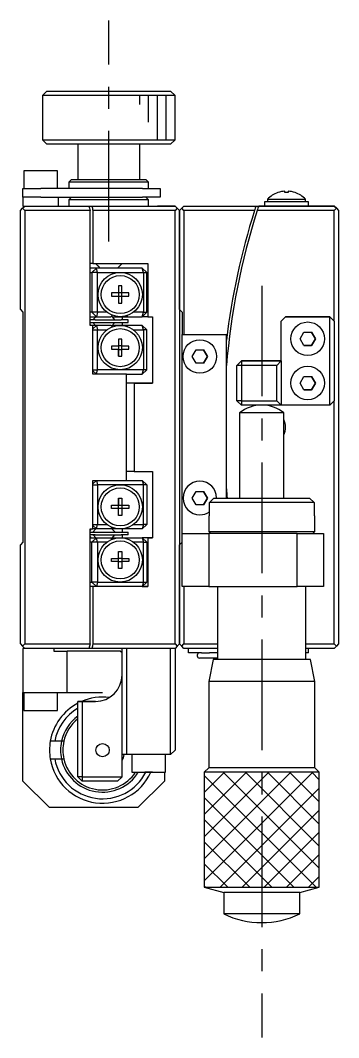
# Model space of a CAD drawing. Extents: x -13 to 402, y -21 to 235.
# Drawn here: x 55.1 to 91.1, y 69.4 to 184.4 of the extents above; entities that cross this region are included whole.
import ezdxf

# ---------------------------------------------------------------- set-up
doc = ezdxf.new("R2010")
doc.units = 0
doc.header["$LTSCALE"] = 10
doc.linetypes.add('CENTER', pattern=[2, 1.25, -0.25, 0.25, -0.25])
doc.layers.get('0').update_dxf_attribs({"linetype": 'CONTINUOUS'})
doc.layers.add('CENTER', color=1, linetype='CENTER')

msp = doc.modelspace()

# ---------------------------------------------------------------- linework, layer by layer
at = {"color": 7, "linetype": 'CONTINUOUS'}
for p, q in [((58.116162, 176.410125), (57.616162, 175.910125)), ((58.116162, 176.410125), (72.116162, 176.410125)), ((58.116162, 176.410125), (65.116162, 176.410125)), ((65.116162, 176.410125), (72.116162, 176.410125)), ((72.616162, 175.910125), (72.116162, 176.410125)), ((72.616162, 175.910125), (57.616162, 175.910125)), ((57.616162, 175.910125), (57.616162, 170.910125)), ((72.616162, 170.910125), (72.616162, 175.910125)), ((57.616162, 170.910125), (72.616162, 170.910125)), ((57.616162, 170.910125), (58.116162, 170.410125)), ((72.116162, 170.410125), (58.116162, 170.410125)), ((61.616162, 170.410125), (61.616162, 166.410125)), ((68.616162, 166.410125), (68.616162, 170.410125)), ((72.116162, 170.410125), (72.616162, 170.910125)), ((59.316162, 167.410125), (55.516162, 167.410125)), ((55.516162, 167.410125), (55.516162, 165.410125)), ((59.316162, 165.410125), (59.316162, 167.410125)), ((60.916162, 166.410125), (60.616162, 166.110125)), ((69.616162, 166.110125), (60.616162, 166.110125)), ((60.616162, 166.110125), (60.616162, 165.410125)), ((60.916162, 166.410125), (69.316162, 166.410125)), ((60.916162, 166.410125), (61.616162, 166.410125)), ((68.717241, 166.410125), (69.316162, 166.410125)), ((69.616162, 166.110125), (69.316162, 166.410125)), ((69.616162, 165.410125), (69.616162, 166.110125)), ((55.416162, 164.410125), (55.416162, 165.410125)), ((55.416162, 165.410125), (57.416162, 165.410125)), ((68.916162, 165.410125), (57.416162, 165.410125)), ((68.916162, 165.410125), (70.916162, 165.410125)), ((70.916162, 165.410125), (70.916162, 164.410125)), ((84.242774, 164.942106), (84.239353, 164.946645)), ((85.036162, 164.942106), (85.036162, 165.099306)), ((85.396162, 164.942106), (85.036162, 164.942106)), ((85.396162, 165.099306), (85.396162, 164.942106)), ((86.192971, 164.946645), (86.189551, 164.942106)), ((55.366162, 163.160125), (55.616162, 163.410125)), ((57.416162, 164.410125), (55.416162, 164.410125)), ((55.416162, 164.410125), (55.416162, 163.410125)), ((55.416162, 163.410125), (55.616162, 163.410125)), ((55.616162, 163.410125), (62.886021, 163.410125)), ((57.416162, 164.410125), (68.916162, 164.410125)), ((59.416162, 163.410125), (59.416162, 164.410125)), ((60.916162, 164.410125), (60.616162, 164.110125)), ((69.616162, 164.110125), (60.616162, 164.110125)), ((60.616162, 164.110125), (60.616162, 163.410125)), ((62.886021, 163.410125), (63.195622, 163.410125)), ((63.195622, 163.410125), (72.616162, 163.410125)), ((70.916162, 164.410125), (68.916162, 164.410125)), ((69.616162, 164.110125), (69.316162, 164.410125)), ((69.616162, 163.410125), (69.616162, 164.110125)), ((72.616162, 163.410125), (70.616157, 163.410125)), ((72.616162, 163.410125), (72.866162, 163.160125)), ((72.866162, 163.160125), (72.616162, 163.410125)), ((73.366162, 163.160125), (73.616162, 163.410125)), ((73.616162, 163.410125), (81.755384, 163.410125)), ((81.755384, 163.410125), (82.070721, 163.410125)), ((82.070721, 163.410125), (90.616162, 163.410125)), ((88.405484, 163.410125), (82.070721, 163.410125)), ((87.716162, 163.910125), (82.716162, 163.910125)), ((82.716162, 163.910125), (82.716162, 163.410125)), ((83.066162, 164.202373), (87.366162, 164.202373)), ((83.066162, 164.202373), (83.066162, 163.910125)), ((87.366162, 163.910125), (87.366162, 164.202373)), ((87.716162, 163.410125), (87.716162, 163.910125)), ((87.907239, 163.410125), (88.936037, 163.410125)), ((88.936037, 163.410125), (87.907239, 163.410125)), ((87.907239, 163.410125), (88.405484, 163.410125)), ((88.405484, 163.410125), (87.907239, 163.410125)), ((88.936037, 163.410125), (88.405484, 163.410125)), ((88.405484, 163.410125), (88.936037, 163.410125)), ((90.616162, 163.410125), (88.405484, 163.410125)), ((90.616162, 163.410125), (90.866162, 163.160125)), ((90.866162, 163.160125), (90.616162, 163.410125)), ((55.116162, 162.910125), (55.366162, 163.160125)), ((55.116162, 151.710125), (55.116162, 162.910125)), ((55.616162, 162.910125), (55.366162, 163.160125)), ((63.014705, 162.910125), (55.616162, 162.910125)), ((55.616162, 162.910125), (55.616162, 113.910125)), ((63.014705, 149.910125), (63.014705, 162.910125)), ((72.616162, 162.910125), (63.324722, 162.910125)), ((63.324722, 162.910125), (63.324722, 156.910125)), ((72.866162, 163.160125), (72.616162, 162.910125)), ((72.616162, 113.910125), (72.616162, 162.910125)), ((72.866162, 163.160125), (73.116162, 162.910125)), ((73.116162, 162.910125), (72.866162, 163.160125)), ((73.116162, 162.910125), (73.366162, 163.160125)), ((73.116162, 151.710125), (73.116162, 162.910125)), ((73.116162, 162.910125), (73.116162, 151.710125)), ((73.616162, 162.910125), (73.366162, 163.160125)), ((81.595584, 162.910125), (73.616162, 162.910125)), ((73.616162, 162.910125), (73.616162, 148.910125)), ((90.616162, 162.910125), (81.910269, 162.910125)), ((90.866162, 163.160125), (90.616162, 162.910125)), ((90.616162, 150.410125), (90.616162, 162.910125)), ((90.866162, 163.160125), (91.116162, 162.910125)), ((90.866162, 163.160125), (91.116162, 162.910125)), ((91.116162, 162.910125), (91.116162, 113.910125)), ((63.324722, 156.910125), (63.014705, 156.910125)), ((63.71176, 156.410125), (63.014705, 156.410125)), ((63.198949, 155.910125), (63.71176, 156.410125)), ((63.324722, 156.910125), (69.53938, 156.910125)), ((63.617554, 156.908734), (63.866162, 156.660125)), ((68.883131, 156.410125), (63.71176, 156.410125)), ((63.826034, 155.910125), (63.71176, 156.410125)), ((63.866162, 156.660125), (64.116162, 156.410125)), ((66.116162, 156.410125), (66.366162, 156.660125)), ((66.125324, 156.410125), (66.125324, 156.419287)), ((66.366162, 156.660125), (66.614771, 156.908734)), ((69.040767, 155.910125), (68.883131, 156.410125)), ((68.883131, 156.410125), (69.406899, 155.910125)), ((69.53938, 156.910125), (69.53938, 150.910125)), ((63.014705, 155.910125), (63.198949, 155.910125)), ((63.826034, 155.910125), (63.198949, 155.910125)), ((63.198949, 155.910125), (63.198949, 151.410125)), ((63.826034, 151.410125), (63.826034, 155.910125)), ((63.826034, 155.910125), (66.416162, 155.910125)), ((66.416162, 155.910125), (69.040767, 155.910125)), ((69.040767, 155.910125), (69.040767, 151.410125)), ((69.040767, 155.910125), (69.406899, 155.910125)), ((69.406899, 151.410125), (69.406899, 155.910125)), ((66.596162, 154.383514), (66.236162, 154.383514)), ((66.236162, 154.383514), (66.236162, 153.590125)), ((66.596162, 153.590125), (66.596162, 154.383514)), ((66.236162, 153.590125), (65.442774, 153.590125)), ((65.442774, 153.590125), (65.442774, 153.230125)), ((65.442774, 153.230125), (66.236162, 153.230125)), ((66.220427, 153.590125), (66.220427, 153.230125)), ((66.596162, 153.60586), (66.236162, 153.60586)), ((66.236162, 153.230125), (66.236162, 152.436737)), ((66.236162, 153.21439), (66.596162, 153.21439)), ((67.389551, 153.590125), (66.596162, 153.590125)), ((66.596162, 153.230125), (67.389551, 153.230125)), ((66.596162, 152.436737), (66.596162, 153.230125)), ((66.611897, 153.230125), (66.611897, 153.590125)), ((67.389551, 153.230125), (67.389551, 153.590125)), ((66.236162, 152.436737), (66.596162, 152.436737)), ((55.116162, 151.710125), (55.416162, 151.410125)), ((55.416162, 151.410125), (55.416162, 125.410125)), ((63.107453, 150.910087), (63.014665, 150.807962)), ((63.198949, 151.410125), (63.014705, 151.410125)), ((63.014705, 150.910125), (63.71176, 150.910125)), ((63.71176, 150.910125), (63.198949, 151.410125)), ((63.826034, 151.410125), (63.198949, 151.410125)), ((63.66351, 150.910125), (63.339846, 150.581469)), ((63.826034, 151.410125), (63.71176, 150.910125)), ((63.71176, 150.910125), (65.349885, 150.910125)), ((64.916162, 151.410125), (63.826034, 151.410125)), ((65.349885, 150.910125), (65.551074, 151.065333)), ((65.540164, 150.910084), (65.460812, 150.995451)), ((65.510854, 150.910125), (66.416162, 150.910125)), ((65.816514, 150.560128), (65.540164, 150.910084)), ((66.416162, 150.910125), (67.240938, 150.910125)), ((66.616162, 150.910125), (66.616162, 150.560125)), ((67.154715, 151.022406), (67.240938, 150.910125)), ((67.240938, 150.910125), (68.883131, 150.910125)), ((69.040767, 151.410125), (67.916162, 151.410125)), ((68.883131, 150.910125), (69.406899, 151.410125)), ((68.883131, 150.910125), (69.040767, 151.410125)), ((69.53938, 150.910125), (68.883131, 150.910125)), ((69.040767, 151.410125), (69.406899, 151.410125)), ((69.53938, 150.910125), (70.058597, 150.910125)), ((70.058597, 150.910125), (70.058597, 143.410125)), ((73.116162, 151.710125), (73.416162, 151.410125)), ((73.116162, 151.710125), (73.116162, 125.110125)), ((73.416162, 151.410125), (73.416162, 148.910125)), ((85.116162, 150.910125), (84.616162, 150.410125)), ((84.616162, 150.410125), (85.116162, 150.910125)), ((90.116162, 150.910125), (85.116162, 150.910125)), ((85.116162, 150.910125), (90.116162, 150.910125)), ((90.116162, 140.910125), (90.116162, 150.910125)), ((90.616162, 150.410125), (90.116162, 150.910125)), ((90.116162, 150.910125), (90.616162, 150.410125)), ((63.578529, 150.560125), (63.014705, 150.560125)), ((63.014705, 150.260125), (63.578529, 150.260125)), ((63.014705, 150.034846), (63.138213, 149.910125)), ((63.324722, 149.910125), (63.014705, 149.910125)), ((63.33985, 150.581472), (63.321475, 150.560154)), ((63.324714, 149.532764), (63.71176, 149.910125)), ((63.71176, 149.910125), (63.324722, 149.910125)), ((63.324722, 144.410125), (63.324722, 149.910125)), ((63.332722, 150.260123), (63.609072, 149.910166)), ((63.578529, 150.560125), (66.518463, 150.560125)), ((63.578529, 150.260125), (66.518463, 150.260125)), ((63.71176, 149.910125), (63.826034, 149.410125)), ((65.349885, 149.910125), (63.71176, 149.910125)), ((65.551074, 149.754917), (65.349885, 149.910125)), ((65.427159, 149.850654), (65.809389, 150.238781)), ((66.416162, 149.910125), (65.485726, 149.910125)), ((65.809386, 150.238778), (65.827761, 150.260097)), ((67.240938, 149.910125), (66.416162, 149.910125)), ((67.319095, 150.560125), (66.518463, 150.560125)), ((66.518463, 150.260125), (67.319095, 150.260125)), ((66.616162, 150.260125), (66.616162, 149.910125)), ((67.240938, 149.910125), (67.154715, 149.797844)), ((68.883131, 149.910125), (67.240938, 149.910125)), ((67.319095, 150.260125), (67.319095, 150.560125)), ((69.040767, 149.410125), (68.883131, 149.910125)), ((69.406899, 149.410125), (68.883131, 149.910125)), ((84.616162, 145.910125), (84.616162, 150.410125)), ((90.616162, 150.410125), (90.616162, 141.410125)), ((63.324722, 149.410125), (63.826034, 149.410125)), ((63.826034, 144.910125), (63.826034, 149.410125)), ((63.826034, 149.410125), (64.916162, 149.410125)), ((66.596162, 148.383514), (66.236162, 148.383514)), ((66.236162, 148.383514), (66.236162, 147.590125)), ((66.236162, 148.383514), (66.236162, 147.60586)), ((66.596162, 147.590125), (66.596162, 148.383514)), ((67.916162, 149.410125), (69.040767, 149.410125)), ((69.040767, 149.410125), (69.040767, 144.910125)), ((69.406899, 149.410125), (69.040767, 149.410125)), ((69.406899, 144.910125), (69.406899, 149.410125)), ((73.416162, 148.910125), (78.416162, 148.910125)), ((73.416162, 126.410125), (73.416162, 148.910125)), ((78.416162, 130.410125), (78.416162, 148.910125)), ((86.750137, 148.410125), (87.18315, 149.160125)), ((87.18315, 147.660125), (86.750137, 148.410125)), ((87.18315, 149.160125), (88.049175, 149.160125)), ((88.049175, 149.160125), (88.482188, 148.410125)), ((88.482188, 148.410125), (88.049175, 149.160125)), ((88.482188, 148.410125), (88.049175, 147.660125)), ((88.049175, 147.660125), (88.482188, 148.410125)), ((66.236162, 147.590125), (65.442774, 147.590125)), ((65.442774, 147.590125), (65.442774, 147.230125)), ((65.442774, 147.230125), (66.236162, 147.230125)), ((66.220427, 147.590125), (66.220427, 147.230125)), ((66.236162, 147.60586), (66.236162, 147.590125)), ((66.596162, 147.60586), (66.236162, 147.60586)), ((66.236162, 147.230125), (66.236162, 146.436737)), ((66.236162, 147.230125), (66.236162, 147.21439)), ((66.236162, 146.436737), (66.236162, 147.21439)), ((66.236162, 147.21439), (66.596162, 147.21439)), ((67.389551, 147.590125), (66.596162, 147.590125)), ((66.596162, 147.230125), (67.389551, 147.230125)), ((66.596162, 146.436737), (66.596162, 147.230125)), ((66.611897, 147.230125), (66.611897, 147.590125)), ((67.389551, 147.230125), (67.389551, 147.590125)), ((88.049175, 147.660125), (87.18315, 147.660125)), ((87.18315, 147.660125), (88.049175, 147.660125)), ((66.236162, 146.436737), (66.596162, 146.436737)), ((74.550137, 146.410125), (74.98315, 147.160125)), ((74.98315, 145.660125), (74.550137, 146.410125)), ((74.98315, 147.160125), (75.849175, 147.160125)), ((75.849175, 147.160125), (76.282188, 146.410125)), ((76.282188, 146.410125), (75.849175, 147.160125)), ((76.282188, 146.410125), (75.849175, 145.660125)), ((75.849175, 145.660125), (76.282188, 146.410125)), ((63.324722, 144.910125), (63.826034, 144.910125)), ((63.71176, 144.410125), (63.826034, 144.910125)), ((66.416162, 144.910125), (63.826034, 144.910125)), ((69.040767, 144.910125), (66.416162, 144.910125)), ((68.883131, 144.410125), (69.040767, 144.910125)), ((69.406899, 144.910125), (68.883131, 144.410125)), ((69.406899, 144.910125), (69.040767, 144.910125)), ((75.849175, 145.660125), (74.98315, 145.660125)), ((80.116162, 145.910125), (79.616162, 145.410125)), ((79.616162, 145.410125), (80.116162, 145.910125)), ((80.116162, 145.410125), (79.616162, 145.410125)), ((79.616162, 141.410125), (79.616162, 145.410125)), ((80.116162, 145.910125), (84.616162, 145.910125)), ((80.116162, 145.910125), (80.116162, 145.410125)), ((81.616162, 145.910125), (80.116162, 145.910125)), ((84.116162, 145.410125), (80.116162, 145.410125)), ((80.116162, 145.410125), (80.116162, 141.410125)), ((84.616162, 145.910125), (81.616162, 145.910125)), ((82.416162, 145.910125), (81.666162, 145.910125)), ((83.166162, 145.910125), (81.666162, 145.910125)), ((83.166162, 145.910125), (82.416162, 145.910125)), ((84.616162, 145.910125), (84.116162, 145.410125)), ((84.116162, 141.410125), (84.116162, 145.410125)), ((84.616162, 145.910125), (84.616162, 140.910125)), ((63.71176, 144.410125), (63.324714, 144.787486)), ((67.116162, 144.410125), (63.324722, 144.410125)), ((67.116162, 144.410125), (68.883131, 144.410125)), ((67.116162, 132.410125), (67.116162, 144.410125)), ((86.750137, 143.410125), (87.18315, 144.160125)), ((87.18315, 144.160125), (88.049175, 144.160125)), ((88.049175, 144.160125), (88.482188, 143.410125)), ((88.482188, 143.410125), (88.049175, 144.160125)), ((70.058597, 143.410125), (67.116162, 143.410125)), ((67.983018, 143.410125), (67.116162, 143.410125)), ((67.983018, 143.410125), (67.116162, 143.410125)), ((67.983018, 143.410125), (67.983018, 133.410125)), ((70.058597, 143.410125), (67.983018, 143.410125)), ((67.983018, 143.410125), (70.058597, 143.410125)), ((87.18315, 142.660125), (86.750137, 143.410125)), ((88.049175, 142.660125), (87.18315, 142.660125)), ((87.18315, 142.660125), (88.049175, 142.660125)), ((88.482188, 143.410125), (88.049175, 142.660125)), ((88.049175, 142.660125), (88.482188, 143.410125)), ((80.116162, 141.410125), (79.616162, 141.410125)), ((79.616162, 141.410125), (80.116162, 140.910125)), ((80.116162, 141.410125), (84.116162, 141.410125)), ((80.116162, 141.410125), (80.116162, 140.910125)), ((84.616162, 140.910125), (80.116162, 140.910125)), ((84.616162, 140.910125), (84.116162, 141.410125)), ((90.116162, 140.910125), (84.616162, 140.910125)), ((90.616162, 141.410125), (90.116162, 140.910125)), ((90.616162, 113.910125), (90.616162, 141.410125)), ((84.916158, 140.032616), (79.916166, 140.032616)), ((79.916166, 140.032616), (79.916166, 130.410125)), ((84.916158, 130.410125), (84.916158, 140.032616)), ((67.983018, 133.410125), (67.116162, 133.410125)), ((67.983018, 133.410125), (70.058597, 133.410125)), ((70.058597, 133.410125), (70.058597, 125.910125)), ((63.71176, 132.410125), (63.324714, 132.032764)), ((63.324722, 126.910125), (63.324722, 132.410125)), ((63.324722, 132.410125), (67.116162, 132.410125)), ((63.71176, 132.410125), (63.826034, 131.910125)), ((67.116162, 132.410125), (68.883131, 132.410125)), ((68.883131, 132.410125), (69.040767, 131.910125)), ((69.406899, 131.910125), (68.883131, 132.410125)), ((63.324722, 131.910125), (63.826034, 131.910125)), ((63.826034, 131.910125), (63.826034, 127.410125)), ((66.416162, 131.910125), (63.826034, 131.910125)), ((69.040767, 131.910125), (66.416162, 131.910125)), ((69.406899, 131.910125), (69.040767, 131.910125)), ((69.040767, 127.410125), (69.040767, 131.910125)), ((69.406899, 131.910125), (69.406899, 127.410125)), ((74.550137, 130.410125), (74.98315, 131.160125)), ((74.98315, 131.160125), (75.849175, 131.160125)), ((75.849175, 131.160125), (76.282188, 130.410125)), ((76.282188, 130.410125), (75.849175, 131.160125)), ((66.236162, 130.383514), (66.596162, 130.383514)), ((66.236162, 129.590125), (66.236162, 130.383514)), ((66.236162, 130.383514), (66.236162, 129.60586)), ((66.596162, 130.383514), (66.596162, 129.590125)), ((74.98315, 129.660125), (74.550137, 130.410125)), ((76.282188, 130.410125), (75.849175, 129.660125)), ((75.849175, 129.660125), (76.282188, 130.410125)), ((76.500082, 129.910125), (77.007835, 130.410125)), ((77.007835, 130.410125), (87.824489, 130.410125)), ((87.824489, 130.410125), (88.332242, 129.910125)), ((65.442774, 129.590125), (66.236162, 129.590125)), ((65.442774, 129.230125), (65.442774, 129.590125)), ((66.236162, 129.230125), (65.442774, 129.230125)), ((66.220427, 129.230125), (66.220427, 129.590125)), ((66.236162, 129.590125), (66.236162, 129.60586)), ((66.236162, 129.60586), (66.596162, 129.60586)), ((66.236162, 128.436737), (66.236162, 129.230125)), ((66.236162, 129.21439), (66.236162, 129.230125)), ((66.236162, 128.436737), (66.236162, 129.21439)), ((66.596162, 129.21439), (66.236162, 129.21439)), ((66.596162, 129.590125), (67.389551, 129.590125)), ((66.596162, 129.230125), (66.596162, 128.436737)), ((67.389551, 129.230125), (66.596162, 129.230125)), ((66.611897, 129.590125), (66.611897, 129.230125)), ((67.389551, 129.590125), (67.389551, 129.230125)), ((75.849175, 129.660125), (74.98315, 129.660125)), ((88.332242, 129.910125), (76.500082, 129.910125)), ((76.500082, 128.410125), (76.500082, 129.910125)), ((88.332242, 129.910125), (88.332242, 128.410125)), ((66.596162, 128.436737), (66.236162, 128.436737)), ((76.416162, 128.410125), (76.500082, 128.410125)), ((76.416162, 128.410125), (76.416162, 126.610125)), ((88.332242, 128.410125), (88.416162, 128.410125)), ((88.416162, 126.610125), (88.416162, 128.410125)), ((63.014705, 126.910125), (63.324722, 126.910125)), ((63.014705, 113.910125), (63.014705, 126.910125)), ((63.138213, 126.910125), (63.014705, 126.785404)), ((63.014705, 126.560125), (63.578529, 126.560125)), ((63.324714, 127.287486), (63.71176, 126.910125)), ((63.324722, 127.410125), (63.826034, 127.410125)), ((63.71176, 126.910125), (63.324722, 126.910125)), ((63.609085, 126.910099), (63.332733, 126.560146)), ((63.578529, 126.560125), (66.518463, 126.560125)), ((63.71176, 126.910125), (63.826034, 127.410125)), ((65.349885, 126.910125), (63.71176, 126.910125)), ((63.826034, 127.410125), (64.916162, 127.410125)), ((65.551074, 127.065333), (65.349885, 126.910125)), ((65.809389, 126.581469), (65.427159, 126.969596)), ((66.416162, 126.910125), (65.485726, 126.910125)), ((65.827758, 126.560158), (65.809396, 126.581462)), ((67.240938, 126.910125), (66.416162, 126.910125)), ((66.518463, 126.560125), (67.319095, 126.560125)), ((66.616162, 126.910125), (66.616162, 126.560125)), ((67.240938, 126.910125), (67.154715, 127.022406)), ((68.883131, 126.910125), (67.240938, 126.910125)), ((67.319095, 126.260125), (67.319095, 126.560125)), ((67.916162, 127.410125), (69.040767, 127.410125)), ((69.406899, 127.410125), (68.883131, 126.910125)), ((69.040767, 127.410125), (68.883131, 126.910125)), ((69.406899, 127.410125), (69.040767, 127.410125)), ((76.416162, 126.610125), (88.416162, 126.610125)), ((76.416162, 126.610125), (76.616162, 126.410125)), ((88.216162, 126.410125), (88.416162, 126.610125)), ((55.416162, 125.410125), (55.116162, 125.110125)), ((63.014677, 126.012275), (63.107441, 125.910175)), ((63.578529, 126.260125), (63.014705, 126.260125)), ((63.014705, 125.910125), (63.71176, 125.910125)), ((63.198949, 125.410125), (63.014705, 125.410125)), ((63.71176, 125.910125), (63.198949, 125.410125)), ((63.826034, 125.410125), (63.198949, 125.410125)), ((63.198949, 120.910125), (63.198949, 125.410125)), ((63.321478, 126.260092), (63.33984, 126.238788)), ((63.339846, 126.238781), (63.66351, 125.910125)), ((63.578529, 126.260125), (66.518463, 126.260125)), ((63.826034, 125.410125), (63.71176, 125.910125)), ((63.71176, 125.910125), (65.349885, 125.910125)), ((63.826034, 125.410125), (63.826034, 120.910125)), ((64.916162, 125.410125), (63.826034, 125.410125)), ((65.349885, 125.910125), (65.551074, 125.754917)), ((65.460797, 125.824783), (65.816503, 126.260104)), ((65.510869, 125.910125), (66.416162, 125.910125)), ((66.416162, 125.910125), (67.240938, 125.910125)), ((67.319095, 126.260125), (66.518463, 126.260125)), ((66.616162, 126.260125), (66.616162, 125.910125)), ((67.154715, 125.797844), (67.240938, 125.910125)), ((67.240938, 125.910125), (68.883131, 125.910125)), ((69.040767, 125.410125), (67.916162, 125.410125)), ((68.883131, 125.910125), (69.406899, 125.410125)), ((68.883131, 125.910125), (69.040767, 125.410125)), ((70.058597, 125.910125), (68.883131, 125.910125)), ((69.53938, 125.910125), (68.883131, 125.910125)), ((69.53938, 125.910125), (68.883131, 125.910125)), ((69.040767, 120.910125), (69.040767, 125.410125)), ((69.040767, 125.410125), (69.406899, 125.410125)), ((69.406899, 125.410125), (69.406899, 120.910125)), ((69.53938, 125.910125), (69.53938, 120.410125)), ((70.058597, 125.910125), (69.53938, 125.910125)), ((69.53938, 125.910125), (70.058597, 125.910125)), ((73.416162, 125.410125), (73.116162, 125.110125)), ((73.416162, 120.410125), (73.416162, 126.410125)), ((73.416162, 126.410125), (76.416162, 126.410125)), ((76.416162, 126.410125), (76.416162, 120.410125)), ((86.416162, 126.410125), (76.416162, 126.410125)), ((86.416162, 120.410125), (86.416162, 126.410125)), ((86.416162, 126.410125), (89.416162, 126.410125)), ((89.416162, 126.410125), (89.416162, 120.410125)), ((55.116162, 113.910125), (55.116162, 125.110125)), ((66.236162, 124.383514), (66.596162, 124.383514)), ((66.236162, 123.590125), (66.236162, 124.383514)), ((66.596162, 124.383514), (66.596162, 123.590125)), ((73.116162, 113.910125), (73.116162, 125.110125)), ((73.116162, 125.110125), (73.116162, 113.910125)), ((65.442774, 123.590125), (66.236162, 123.590125)), ((65.442774, 123.230125), (65.442774, 123.590125)), ((66.236162, 123.230125), (65.442774, 123.230125)), ((66.220427, 123.230125), (66.220427, 123.590125)), ((66.236162, 123.60586), (66.596162, 123.60586)), ((66.236162, 122.436737), (66.236162, 123.230125)), ((66.596162, 123.21439), (66.236162, 123.21439)), ((66.596162, 123.590125), (67.389551, 123.590125)), ((66.596162, 123.230125), (66.596162, 122.436737)), ((67.389551, 123.230125), (66.596162, 123.230125)), ((66.611897, 123.590125), (66.611897, 123.230125)), ((67.389551, 123.590125), (67.389551, 123.230125)), ((66.596162, 122.436737), (66.236162, 122.436737)), ((63.014705, 120.910125), (63.198949, 120.910125)), ((63.198949, 120.910125), (63.71176, 120.410125)), ((63.826034, 120.910125), (63.198949, 120.910125)), ((63.826034, 120.910125), (63.71176, 120.410125)), ((63.826034, 120.910125), (66.416162, 120.910125)), ((66.416162, 120.910125), (69.040767, 120.910125)), ((68.883131, 120.410125), (69.406899, 120.910125)), ((69.040767, 120.910125), (68.883131, 120.410125)), ((69.040767, 120.910125), (69.406899, 120.910125)), ((63.324722, 120.410125), (63.014705, 120.410125)), ((63.324722, 120.410125), (63.324722, 113.910125)), ((69.53938, 120.410125), (63.324722, 120.410125)), ((69.53938, 120.410125), (68.883131, 120.410125)), ((68.883131, 120.410125), (69.53938, 120.410125)), ((76.416162, 120.410125), (73.416162, 120.410125)), ((73.616162, 120.410125), (73.616162, 113.910125)), ((76.416162, 120.410125), (86.416162, 120.410125)), ((77.416162, 120.410125), (77.416162, 112.160125)), ((89.416162, 120.410125), (86.416162, 120.410125)), ((87.416162, 112.160125), (87.416162, 120.410125)), ((55.116162, 113.910125), (55.366162, 113.660125)), ((55.366162, 113.660125), (55.616162, 113.910125)), ((55.616162, 113.910125), (63.014705, 113.910125)), ((63.324722, 113.910125), (72.616162, 113.910125)), ((72.616162, 113.910125), (72.866162, 113.660125)), ((72.866162, 113.660125), (73.116162, 113.910125)), ((73.366162, 113.660125), (73.116162, 113.910125)), ((73.366162, 113.660125), (73.616162, 113.910125)), ((73.616162, 113.910125), (77.416162, 113.910125)), ((87.416162, 113.910125), (90.616162, 113.910125)), ((90.616162, 113.910125), (90.866162, 113.660125)), ((91.116162, 113.910125), (90.866162, 113.660125)), ((55.616162, 113.410125), (55.366162, 113.660125)), ((55.416162, 113.410125), (55.416162, 108.410125)), ((55.616162, 113.410125), (55.416162, 113.410125)), ((62.886021, 113.410125), (55.616162, 113.410125)), ((58.916162, 113.410125), (58.916162, 113.110125)), ((58.916162, 113.110125), (60.416162, 113.110125)), ((60.416162, 108.410125), (60.416162, 113.110125)), ((64.416162, 113.110125), (60.416162, 113.110125)), ((63.195622, 113.410125), (62.886021, 113.410125)), ((72.616162, 113.410125), (63.195622, 113.410125)), ((66.416162, 113.110125), (64.416162, 113.110125)), ((66.616162, 112.910125), (66.416162, 113.110125)), ((66.616162, 101.410125), (66.616162, 113.410125)), ((67.116162, 113.410125), (67.116162, 101.410125)), ((72.116162, 101.410125), (72.116162, 113.410125)), ((72.866162, 113.660125), (72.616162, 113.410125)), ((72.616162, 113.410125), (72.616162, 101.910125)), ((73.616162, 113.410125), (73.366162, 113.660125)), ((77.416162, 113.410125), (73.616162, 113.410125)), ((74.116162, 112.910125), (74.116162, 113.410125)), ((75.616162, 112.910125), (74.116162, 112.910125)), ((75.616162, 112.910125), (75.816162, 112.910125)), ((75.816162, 112.910125), (76.518086, 112.910125)), ((77.416162, 112.910125), (76.518086, 112.910125)), ((90.616162, 113.410125), (87.416162, 113.410125)), ((87.716162, 112.910125), (87.416162, 112.910125)), ((87.716162, 112.910125), (87.716162, 113.410125)), ((90.866162, 113.660125), (90.616162, 113.410125)), ((75.116162, 112.660125), (75.116162, 112.560125)), ((77.416162, 112.310125), (75.366162, 112.310125)), ((76.491162, 112.310125), (75.866162, 112.310125)), ((76.916165, 112.160125), (76.416166, 109.660126)), ((76.741162, 112.310125), (76.491162, 112.310125)), ((77.366162, 112.310125), (76.741162, 112.310125)), ((87.916159, 112.160125), (76.916165, 112.160125)), ((88.416158, 109.660126), (87.916159, 112.160125)), ((88.416158, 109.660126), (76.416166, 109.660126)), ((76.416166, 109.660126), (76.416166, 99.910121)), ((88.416158, 99.910121), (88.416158, 109.660126)), ((55.416162, 108.410125), (60.416162, 108.410125)), ((55.416162, 98.410125), (55.416162, 108.410125)), ((55.516162, 108.410125), (55.516162, 106.410125)), ((59.316162, 106.410125), (59.316162, 108.410125)), ((60.416162, 108.410125), (64.416162, 108.410125)), ((61.616162, 98.910125), (61.616162, 107.410125)), ((61.616162, 107.410125), (62.116162, 107.410125)), ((62.116162, 107.410125), (61.616162, 107.410125)), ((63.616162, 107.410125), (62.116162, 107.410125)), ((62.116162, 107.410125), (62.116162, 98.910125)), ((62.116162, 107.410125), (63.616162, 107.410125)), ((55.516162, 106.410125), (59.316162, 106.410125)), ((59.007835, 102.910125), (58.500082, 102.910125)), ((59.772618, 102.910125), (59.007835, 102.910125)), ((60.02868, 102.910125), (59.772618, 102.910125)), ((67.116162, 101.410125), (66.616162, 101.410125)), ((66.616162, 98.910125), (66.616162, 101.410125)), ((72.116162, 101.410125), (67.116162, 101.410125)), ((67.716162, 101.410125), (67.716162, 99.410125)), ((71.516162, 99.410125), (71.516162, 101.410125)), ((72.616162, 101.910125), (72.116162, 101.410125)), ((58.500082, 100.910125), (59.007835, 100.910125)), ((59.007835, 100.910125), (59.772618, 100.910125)), ((59.772618, 100.910125), (60.02868, 100.910125)), ((62.116162, 98.910125), (61.616162, 98.910125)), ((62.116162, 98.410125), (61.616162, 98.910125)), ((62.116162, 98.910125), (66.616162, 98.910125)), ((62.116162, 98.910125), (62.116162, 98.410125)), ((66.616162, 98.910125), (66.116162, 98.410125)), ((67.716162, 99.410125), (71.516162, 99.410125)), ((70.049175, 99.410125), (69.18315, 99.410125)), ((71.416162, 99.410125), (71.416162, 98.410125)), ((76.416166, 99.910121), (75.916163, 99.410119)), ((88.916161, 99.410119), (75.916163, 99.410119)), ((75.916163, 99.410119), (75.916163, 86.410118)), ((88.416158, 99.910121), (76.416166, 99.910121)), ((88.916161, 99.410119), (88.416158, 99.910121)), ((88.916161, 86.410118), (88.916161, 99.410119)), ((55.416162, 98.410125), (58.416162, 95.410125)), ((66.116162, 98.410125), (62.116162, 98.410125)), ((68.416162, 95.410125), (71.416162, 98.410125)), ((68.416162, 95.410125), (58.416162, 95.410125)), ((75.916163, 86.410118), (78.116162, 85.82063)), ((75.916163, 86.410118), (88.916161, 86.410118)), ((86.716162, 85.82063), (88.916161, 86.410118)), ((86.716162, 85.82063), (78.116162, 85.82063)), ((78.116162, 85.82063), (78.116162, 83.410119)), ((86.716162, 83.410119), (86.716162, 85.82063)), ((86.716162, 83.410119), (78.116162, 83.410119))]:
    msp.add_line(p, q, dxfattribs=at)
at = {"color": 3, "linetype": 'CONTINUOUS'}
for p, q in [((68.616162, 174.910125), (68.616162, 175.910125)), ((69.616162, 172.910125), (69.616162, 175.910125)), ((70.616162, 170.910125), (70.616162, 175.910125)), ((71.616162, 170.910125), (71.616162, 175.910125)), ((63.616167, 156.910125), (63.616167, 156.908734)), ((66.616157, 156.908734), (66.616157, 156.910125)), ((75.916163, 97.122204), (78.204079, 99.410119)), ((75.916163, 94.622204), (80.704079, 99.410119)), ((75.916163, 92.122204), (83.204079, 99.410119)), ((75.916163, 89.622204), (85.704079, 99.410119)), ((75.916163, 87.122204), (88.204079, 99.410119)), ((75.916163, 99.057553), (88.563598, 86.410118)), ((78.063597, 99.410119), (88.916161, 88.557555)), ((80.563597, 99.410119), (88.916161, 91.057555)), ((83.063597, 99.410119), (88.916161, 93.557555)), ((85.563597, 99.410119), (88.916161, 96.057555)), ((88.063597, 99.410119), (88.916161, 98.557555)), ((77.704078, 86.410118), (88.916161, 97.622202)), ((75.916163, 96.557553), (86.063598, 86.410118)), ((80.204078, 86.410118), (88.916161, 95.122202)), ((75.916163, 94.057553), (83.563598, 86.410118)), ((82.704078, 86.410118), (88.916161, 92.622202)), ((75.916163, 91.557553), (81.063598, 86.410118)), ((85.204078, 86.410118), (88.916161, 90.122202)), ((75.916163, 89.057553), (78.563598, 86.410118)), ((87.704078, 86.410118), (88.916161, 87.622202)), ((75.916163, 86.557553), (76.063598, 86.410118))]:
    msp.add_line(p, q, dxfattribs=at)
at = {"color": 7, "linetype": 'CONTINUOUS'}
for centre, radius in [((66.416162, 153.410125), 2.5), ((66.416162, 153.410125), 2.15), ((66.416162, 147.410125), 2.5), ((66.416162, 147.410125), 2.15), ((87.616162, 148.410125), 1.9), ((75.416162, 146.410125), 1.9), ((87.616162, 143.410125), 1.9), ((66.416162, 129.410125), 2.5), ((66.416162, 129.410125), 2.15), ((66.416162, 123.410125), 2.5), ((66.416162, 123.410125), 2.15), ((64.416162, 101.910125), 0.75)]:
    msp.add_circle(centre, radius, dxfattribs=at)
for centre, radius, start, end in [((85.216162, 162.110125), 3, 109.002108, 135.779956), ((85.216162, 162.110125), 2.994595, 93.446029, 108.968509), ((85.216162, 162.110125), 2.994595, 71.031491, 86.553971), ((85.216162, 162.110125), 3, 44.220044, 70.997892), ((159.116162, 187.910125), 99.3, 194.283922, 194.581823), ((159.116162, 187.910125), 99, 194.328131, 194.626994), ((159.116162, 138.410125), 81.3, 162.091182, 162.461114), ((159.116162, 138.410125), 81, 162.022591, 162.394034), ((159.116162, 138.410125), 81, 162.394034, 175.067241), ((159.116162, 138.410125), 81.3, 162.461114, 173.03477), ((82.416162, 136.910121), 3.999997, 90, 128.682189), ((82.416162, 136.910121), 3.999997, 51.317811, 90), ((75.416162, 130.410125), 1.9, 0, 270), ((159.116162, 138.410125), 81, 184.932759, 185.668083), ((75.416162, 130.410125), 1.9, 270, 304.784006), ((159.116162, 88.910125), 99.3, 165.418177, 165.716078), ((159.116162, 88.910125), 99, 165.373006, 165.671869), ((75.366162, 112.660125), 0.25, 90, 180), ((75.366162, 112.560125), 0.25, 180, 270), ((63.616162, 110.410125), 3, 270, 0), ((64.416162, 101.910125), 6, 117.818139, 170.405932), ((64.416162, 101.910125), 6, 82.539397, 113.556464), ((64.416162, 101.910125), 5.5, 120.603295, 169.524318), ((64.416162, 101.910125), 4.75, 126.119668, 167.846803), ((64.416162, 101.910125), 4.5, 128.478595, 167.160412), ((64.416162, 101.910125), 6, 170.405932, 189.594068), ((64.416162, 101.910125), 4.75, 167.846803, 192.153197), ((64.416162, 101.910125), 2.499996, 331.642533, 348.463022), ((64.416162, 101.910125), 6, 189.594068, 335.375682), ((64.416162, 101.910125), 5.5, 190.475682, 332.964308), ((64.416162, 101.910125), 4.75, 192.153197, 328.243136), ((64.416162, 101.910125), 4.5, 192.839588, 326.251011), ((82.416162, 92.15512), 9.745001, 243.816209, 296.183791)]:
    msp.add_arc(centre, radius, start, end, dxfattribs=at)
at = {"color": 3, "linetype": 'CONTINUOUS'}
for centre, radius, start, end in [((83.116162, 138.410125), 2, 334.157804, 25.842196), ((64.416162, 101.910125), 4.75, 126.119668, 167.846803), ((64.416162, 101.910125), 4.5, 128.478595, 167.160412), ((64.416162, 101.910125), 4.5, 167.160412, 192.839588), ((64.416162, 101.910125), 4.75, 192.153197, 328.243136), ((64.416162, 101.910125), 4.5, 192.839588, 326.251011)]:
    msp.add_arc(centre, radius, start, end, dxfattribs=at)
at = {"layer": 'CENTER', "color": 1, "linetype": 'CENTER'}
for p, q in [((65.116162, 159.410122), (65.116162, 184.410122)), ((82.416162, 154.410122), (82.416162, 69.410122))]:
    msp.add_line(p, q, dxfattribs=at)

doc.saveas('drawing.dxf')
